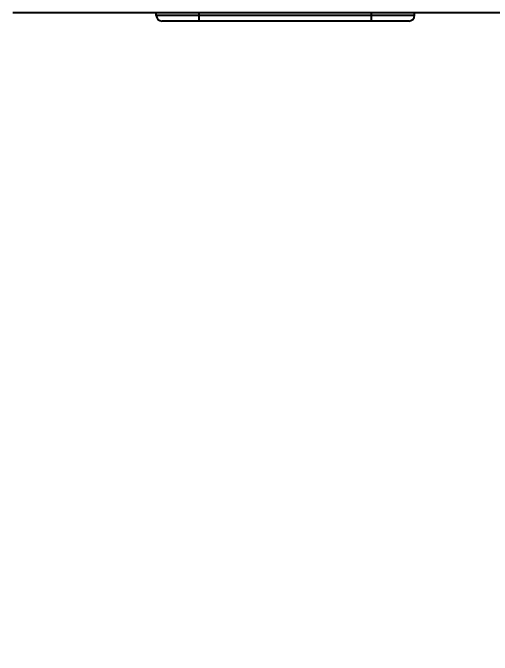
# Model space of a CAD drawing. Header units: millimetres. Extents: x 2067 to 4417, y -1557 to -908.
# Drawn here: x 2393.55 to 2410.25, y -1432.7 to -1410.3 of the extents above; entities that cross this region are included whole.
import ezdxf
from ezdxf import colors
from ezdxf.entities.mleader import LeaderData, LeaderLine
from ezdxf.math import Vec2, Vec3

# ---------------------------------------------------------------- set-up
doc = ezdxf.new("R2010")
doc.units = ezdxf.units.MM
doc.styles.get("Standard").update_dxf_attribs({"font": 'AcadEref.ttf'})

msp = doc.modelspace()

# ---------------------------------------------------------------- linework, layer by layer
at = {"color": 7, "linetype": 'Continuous'}
for p, q in [((2416.045, -1410.299), (2393.545, -1410.299)), ((2398.545, -1410.387), (2398.545, -1410.299)), ((2400.045, -1410.587), (2400.045, -1410.299)), ((2406.045, -1410.587), (2406.045, -1410.299)), ((2407.545, -1410.387), (2407.545, -1410.299)), ((2407.545, -1410.387), (2398.545, -1410.387)), ((2407.345, -1410.587), (2398.745, -1410.587))]:
    msp.add_line(p, q, dxfattribs=at)
for centre, start, end in [((2398.745, -1410.387), 180, 270), ((2407.345, -1410.387), 270, 0)]:
    msp.add_arc(centre, 0.2, start, end, dxfattribs=at)

# ---------------------------------------------------------------- leaders
at = {"color": 4}
ml = msp.add_multileader_mtext('Standard', dxfattribs=at)
ml.set_content('{\\fMicrosoft YaHei|b0|i0|c0|p34;\\C3;M3-H3.0}', color=4)
ml.set_leader_properties()
ml.build(insert=Vec2(0, 0))
ml.multileader.update_dxf_attribs({"text_right_attachment_type": 6, "dogleg_length": 0.36})
ctx = ml.context
ctx.base_point, ctx.plane_origin = Vec3(2415.913, -1429.483), Vec3(2398.289, -1398.121)
ctx.right_attachment = 6
notes = []
notes.append((ctx, [(0, (1, 1, 0), (2415.553, -1429.483), (1, 0), 0.36, [(1, [(2398.289, -1398.121), (2443.289, -1398.121)], 0, [])])]))
ctx.mtext.insert, ctx.mtext.flow_direction = Vec3(2417.913, -1427.45), 5
for ctx, leaders in notes:
    for number, flags, end, landing, length, lines in leaders:
        leader = LeaderData()
        leader.index, (leader.has_last_leader_line, leader.has_dogleg_vector, leader.attachment_direction) = number, flags
        leader.last_leader_point, leader.dogleg_vector, leader.dogleg_length = Vec3(end), Vec3(landing), length
        for number, points, colour, breaks in lines:
            line = LeaderLine()
            line.index, line.vertices, line.color, line.breaks = number, Vec3.list(points), colors.encode_raw_color(colour), breaks
            leader.lines.append(line)
        ctx.leaders.append(leader)

doc.saveas('drawing.dxf')
